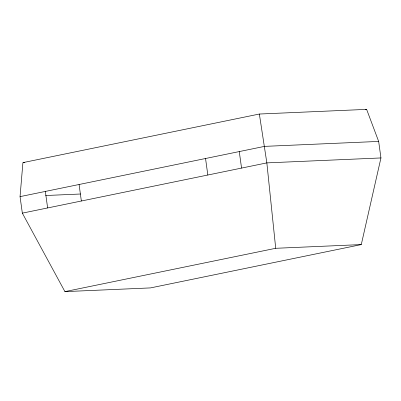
<?xml version="1.0" encoding="UTF-8"?>
<svg xmlns="http://www.w3.org/2000/svg" width="401" height="401" viewBox="0 0 401 401"><rect width="100%" height="100%" fill="white"/><g stroke="black" fill="none" stroke-linecap="round" stroke-linejoin="round"><path stroke-width="0.6" d="M20.05 196.63L22.917 162.626L259.357 114.034L366.624 109.383L378.659 141.428L380.95 157.944L361.281 244.585L150.495 287.908L64.922 291.617L22.341 213.142L20.05 196.63L264.56 146.375L378.659 141.428M365.401 109.633L366.624 109.383M22.341 213.142L266.85 162.886L380.95 157.944M64.922 291.617L275.708 248.294L361.281 244.585M23.544 162.6L24.787 162.545M45.614 195.518L80.526 194.009M259.357 114.034L266.85 162.886L275.708 248.294M239.267 151.573L241.557 168.089M205.543 158.505L207.833 175.016M79.072 184.5L81.363 201.011M45.343 191.427L47.634 207.944"/></g></svg>
